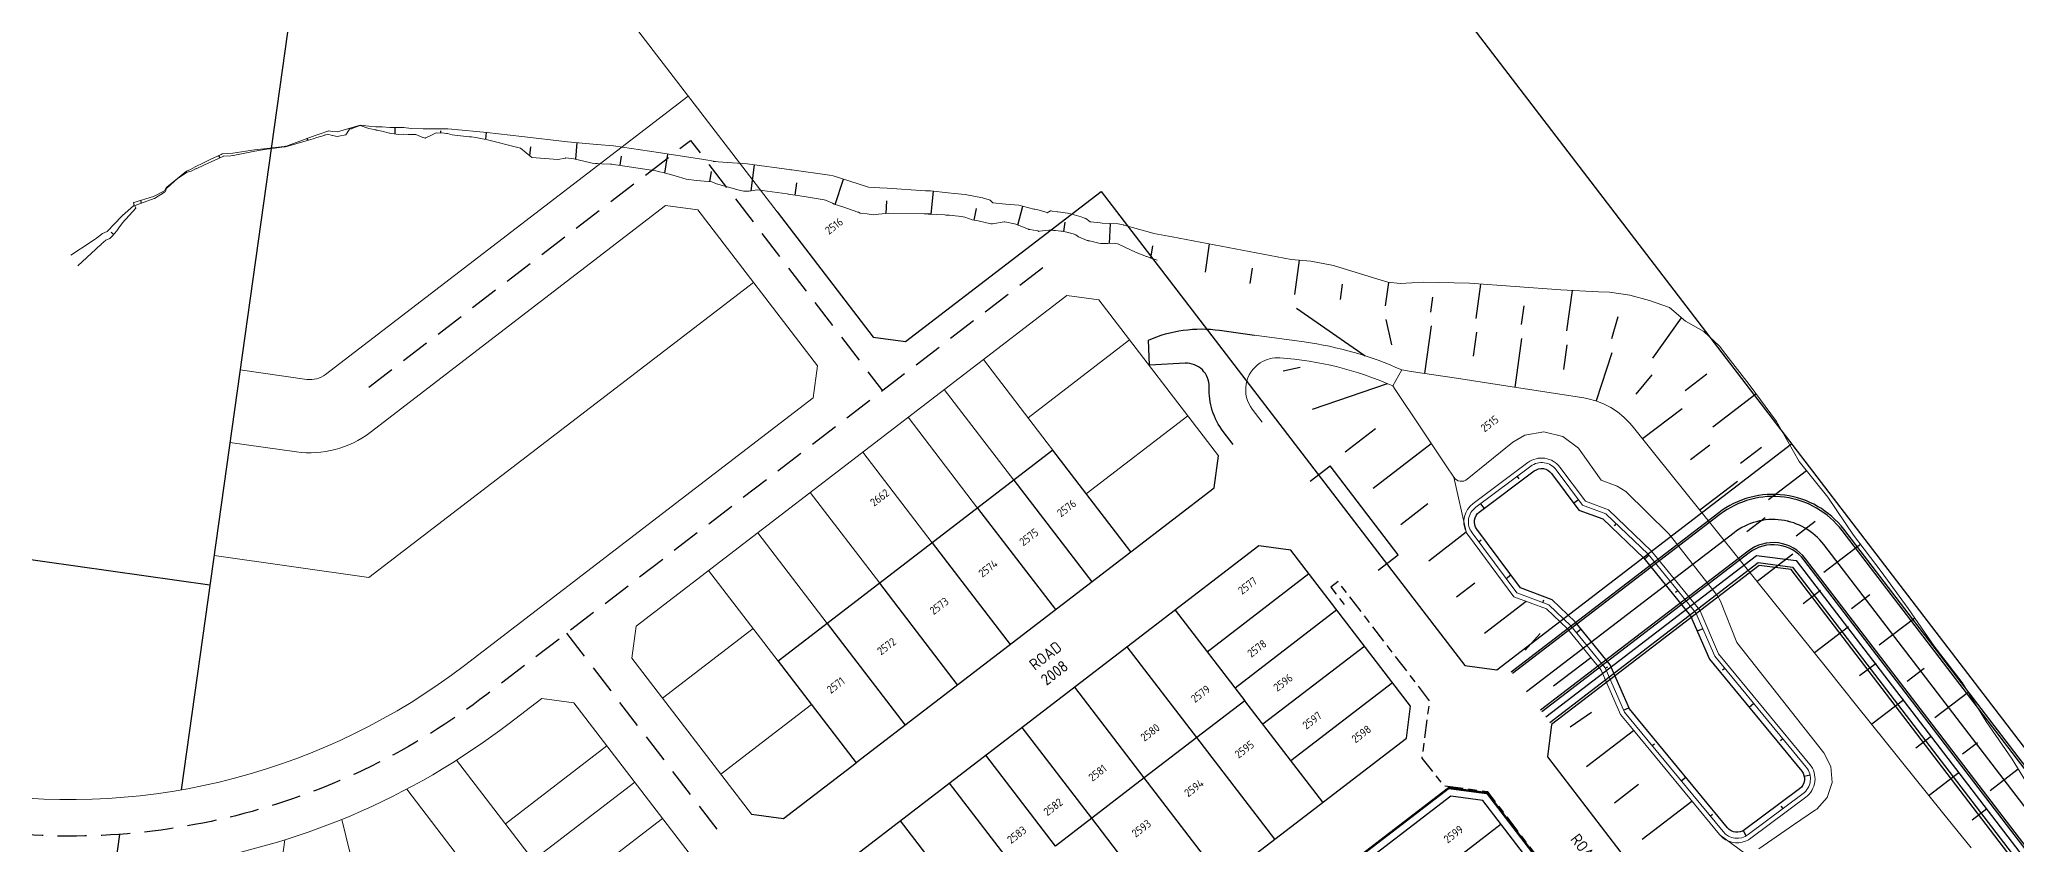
# Model space of a CAD drawing. Extents: x 296374 to 298792, y 6267790 to 6270844.
# Drawn here: x 297900.8 to 298333.2, y 6270071.6 to 6270247.6 of the extents above; entities that cross this region are included whole.
import ezdxf

# ---------------------------------------------------------------- set-up
doc = ezdxf.new("R2010")
doc.units = 0
doc.linetypes.add('Cable Exist UG', pattern=[8.2, 4, -1.2, 1.8, -1.2])
doc.linetypes.add('DASHED2', pattern=[9.525, 6.35, -3.175])
for name, color, linetype in [('_User_Exist_LV', 7, 'Cable Exist UG'), ('_User_Exist_Trench', 7, 'Continuous'), ('_User_Roadnames', 7, 'Continuous'), ('_User_xref', 251, 'Continuous'), ('X-Masterplan_LotLayout_P2$0$D-LO-Stage 25', 251, 'Continuous'), ('X-Masterplan_LotLayout_P2$0$D-RD-Future_BDY', 251, 'Continuous'), ('X-Masterplan_LotLayout_P2$0$D-RD-Future_CL', 251, 'DASHED2'), ('X-Masterplan_LotLayout_P2$0$D-RD-P3_CL', 251, 'DASHED2'), ('X-Masterplan_LotLayout_P2$0$D-RD-Stage25_BDY', 251, 'Continuous'), ('X-Masterplan_LotLayout_P2$0$D-RD-Stage27_BDY', 251, 'Continuous'), ('XR-600340-P4-CI-DESIGN (06032016)$0$CI-EWRK-BATT-BE04', 251, 'Continuous'), ('XR-600340-P4-CI-DESIGN (06032016)$0$CI-EWRK-BATT-BOTT', 251, 'Continuous'), ('XR-600340-P4-CI-DESIGN (06032016)$0$CI-EWRK-BATT-TICK', 251, 'Continuous'), ('XR-600340-P4-CI-DESIGN (06032016)$0$CI-ROAD-BASIN-ACCESS', 251, 'Continuous'), ('XR-600340-P4-CI-DESIGN (06032016)$0$CI-ROAD-GPT-ACCESS', 251, 'Continuous'), ('XR-600340-P4-CI-DESIGN (06032016)$0$CI-ROAD-MD5-FUTR', 251, 'Continuous'), ('XR-600340-P4-CI-DESIGN (06032016)$0$CI-STRM-BASN-DETN', 251, 'Continuous'), ('XR-600340-P4-CI-DESIGN (06032016)$0$GN-ANNO-TEXT-LOT25', 251, 'Continuous')]:
    doc.layers.add(name, color=color, linetype=linetype)
doc.styles.add('CDD_AN-ISOCP', font='isocp.shx')
doc.styles.add('XR-600340-P4-CI-DESIGN (06032016)$0$CDD_AN-ISOCP', font='isocp.shx')

# ---------------------------------------------------------------- blocks, each defined once
blk = doc.blocks.new('XR-600340-P4-CI-DESIGN (06032016)')
at = {"layer": 'XR-600340-P4-CI-DESIGN (06032016)$0$CI-EWRK-BATT-BE04'}
for p, q in [((297959.48, 6270225.56), (297959.34, 6270225.94)), ((297968.96, 6270228.1), (297968.94, 6270228.18)), ((297978.58, 6270226.94), (297978.59, 6270228.34)), ((297988.58, 6270227.15), (297988.57, 6270227.61)), ((297998.38, 6270225.78), (297998.53, 6270227.24)), ((298018.08, 6270221.41), (298018.41, 6270225.06)), ((297940.23, 6270221.71), (297939.99, 6270222.22)), ((297949.85, 6270223.52), (297949.84, 6270223.6)), ((298008.03, 6270222.18), (298008.25, 6270224.15)), ((298027.76, 6270220.09), (298028.06, 6270222.08)), ((298037.58, 6270218.38), (298038.24, 6270222.55)), ((298056.41, 6270214.5), (298057.16, 6270220.18)), ((297931.31, 6270217.4), (297931.28, 6270217.43)), ((298047.4, 6270216.49), (298047.76, 6270218.74)), ((298066.05, 6270213.58), (298066.43, 6270216.23)), ((298074.83, 6270211.54), (298076.62, 6270217.06)), ((297923.13, 6270211.8), (297922.95, 6270212.41)), ((298085.98, 6270209.58), (298086.15, 6270212.32)), ((298095.79, 6270209.4), (298096.31, 6270214.43)), ((298105.21, 6270208.1), (298105.71, 6270210.61)), ((298114.74, 6270207.03), (298115.83, 6270211.17)), ((298124.81, 6270205.62), (298125.14, 6270207.62)), ((298134.84, 6270203), (298135.04, 6270207.37)), ((297917.01, 6270204.94), (297916.47, 6270205.45)), ((298143.85, 6270199.8), (298144.3, 6270202.46))]:
    blk.add_line(p, q, dxfattribs=at)
at = {"layer": 'XR-600340-P4-CI-DESIGN (06032016)$0$CI-EWRK-BATT-BE04', "linetype": 'Continuous', "lineweight": 0, "flags": 128}
for points in [[(298148.56, 6270204.48), (298144.53, 6270205.16), (298144.27, 6270205.23), (298138, 6270207.01), (298137.91, 6270207.03), (298137.86, 6270207.04), (298136.73, 6270207.29), (298133.2, 6270207.46), (298132.76, 6270207.48), (298130.71, 6270207.74), (298130.68, 6270207.75), (298130.63, 6270207.76), (298130.59, 6270207.76), (298129.66, 6270208.48), (298129.48, 6270208.52), (298129.34, 6270208.55), (298128.63, 6270208.79), (298127.09, 6270209.22), (298126.85, 6270209.3), (298126.59, 6270209.38), (298125.66, 6270209.59), (298125.63, 6270209.59), (298125.13, 6270209.67), (298124.68, 6270209.73), (298123.52, 6270209.88), (298123.34, 6270209.92), (298122.27, 6270210.05), (298122.04, 6270210.1), (298121.92, 6270210.12), (298121.19, 6270209.69), (298120.86, 6270209.84), (298119.4, 6270210.24), (298118.48, 6270210.47), (298118.37, 6270210.5), (298118.25, 6270210.53), (298114.99, 6270211.39), (298112.18, 6270211.59), (298109.3, 6270211.87), (298108.69, 6270212.48), (298108.48, 6270212.52), (298107.27, 6270212.93), (298107.05, 6270212.95), (298103.25, 6270213.71), (298100.91, 6270213.95), (298099.56, 6270214.09), (298095.69, 6270214.49), (298095.52, 6270214.5), (298094.61, 6270214.53), (298086.16, 6270215.08), (298084.59, 6270215.16), (298082.11, 6270215.28), (298076.01, 6270217.26), (298074.4, 6270217.78), (298073.61, 6270217.91), (298065.36, 6270219.09), (298065.15, 6270219.13), (298065.28, 6270219.11), (298055.57, 6270220.39), (298048.15, 6270220.94), (298048.61, 6270220.91), (298046.08, 6270221.32), (298036.2, 6270222.88), (298026.31, 6270224.37), (298022.74, 6270224.67), (298022.68, 6270224.67), (298016.26, 6270225.25), (298006.3, 6270226.36), (297998.63, 6270227.23), (297996.35, 6270227.46), (297990.13, 6270228.07), (297989.84, 6270228.07), (297986.07, 6270228.04), (297984.72, 6270228.03), (297982.1, 6270228.14), (297980.47, 6270228.34), (297977.45, 6270228.35), (297975.71, 6270228.47), (297974.36, 6270228.5), (297974.47, 6270228.5), (297972.85, 6270228.61), (297970.9, 6270228.84), (297965.99, 6270227.38), (297964.93, 6270227.47), (297963.94, 6270227.59), (297963.91, 6270227.58), (297963.88, 6270227.58), (297963.85, 6270227.56), (297963.17, 6270227.32), (297962.86, 6270227.2), (297961.28, 6270226.64), (297959.47, 6270225.99), (297954.59, 6270224.22), (297954.66, 6270224.25), (297954.34, 6270224.2), (297950.54, 6270223.76), (297947.85, 6270223.45), (297943.07, 6270222.73), (297940.91, 6270222.61), (297940.84, 6270222.6), (297940.71, 6270222.57), (297940.6, 6270222.52), (297940.49, 6270222.46), (297938.14, 6270221.34), (297936.69, 6270220.65), (297934.86, 6270219.76), (297933.81, 6270219.15), (297932.91, 6270218.82), (297928.64, 6270215.31), (297928.47, 6270215.2), (297928.16, 6270214.49), (297925.71, 6270213.24), (297921.42, 6270211.94), (297921.33, 6270211.91), (297921.47, 6270211.41), (297921.47, 6270211.41), (297921.38, 6270211.26), (297921.38, 6270211.26), (297918.95, 6270209.09), (297918.87, 6270209.04), (297918.8, 6270208.97), (297917.19, 6270207.29), (297915.6, 6270205.59), (297914.57, 6270205.2), (297913.26, 6270204.18), (297912.11, 6270203.33), (297907.67, 6270200.41)], [(298145.26, 6270199.32), (298143.63, 6270199.88), (298143.18, 6270200.04), (298142.94, 6270200.14), (298142.84, 6270200.18), (298142.58, 6270200.29), (298140.62, 6270201.03), (298136.82, 6270202.87), (298136.88, 6270202.86), (298135.94, 6270203.04), (298134.44, 6270202.99), (298132.99, 6270202.97), (298132.92, 6270202.98), (298132.51, 6270203.06), (298132.48, 6270203.07), (298132.21, 6270203.12), (298130.42, 6270203.55), (298130.19, 6270203.6), (298130.17, 6270203.6), (298130.14, 6270203.61), (298129.98, 6270203.64), (298129.93, 6270203.65), (298128.03, 6270204.45), (298127.49, 6270204.89), (298127.46, 6270204.91), (298127.46, 6270204.91), (298126.87, 6270205.09), (298126, 6270205.34), (298125.83, 6270205.38), (298125.74, 6270205.42), (298125.51, 6270205.49), (298124.75, 6270205.63), (298124.47, 6270205.67), (298124.18, 6270205.7), (298124.17, 6270205.7), (298123, 6270205.82), (298122.66, 6270205.85), (298122.53, 6270205.87), (298121.74, 6270205.92), (298121.52, 6270205.93), (298119.53, 6270205.66), (298119.52, 6270205.66), (298119.39, 6270205.64), (298119.13, 6270205.73), (298118.21, 6270205.91), (298117.37, 6270206.05), (298117.32, 6270206.05), (298117.21, 6270206.07), (298117.15, 6270206.08), (298117.09, 6270206.09), (298114.36, 6270207.18), (298114.07, 6270207.31), (298111.9, 6270207.73), (298111.81, 6270207.76), (298109.26, 6270207.27), (298108.86, 6270207.27), (298106.13, 6270207.96), (298105.65, 6270208.05), (298105.66, 6270208.05), (298104.81, 6270208.15), (298103.18, 6270208.71), (298103.18, 6270208.71), (298103.18, 6270208.71), (298102.47, 6270208.89), (298100.4, 6270209.11), (298100.41, 6270209.11), (298099.8, 6270209.15), (298099.06, 6270209.21), (298099.05, 6270209.21), (298098.82, 6270209.22), (298095.17, 6270209.43), (298095.58, 6270209.45), (298095.41, 6270209.45), (298095.31, 6270209.44), (298094.4, 6270209.44), (298094.28, 6270209.44), (298086.45, 6270209.63), (298085.81, 6270209.57), (298085.88, 6270209.57), (298084.3, 6270209.38), (298084.29, 6270209.38), (298083.15, 6270209.25), (298081.81, 6270209.44), (298080.28, 6270209.63), (298079.91, 6270209.81), (298079.74, 6270209.87), (298076.71, 6270210.93), (298074.63, 6270211.61), (298074.24, 6270211.79), (298074.24, 6270211.79), (298072.72, 6270212.49), (298072.71, 6270212.49), (298072.74, 6270212.49), (298072.4, 6270212.55), (298068.04, 6270213.27), (298064.6, 6270213.81), (298064.54, 6270213.81), (298064.34, 6270213.85), (298059.98, 6270214.46), (298057.76, 6270214.71), (298056.02, 6270214.44), (298056, 6270214.43), (298054.86, 6270214.41), (298053.8, 6270214.67), (298048.83, 6270216.04), (298047.84, 6270216.45), (298045.34, 6270216.68), (298045.35, 6270216.68), (298044.49, 6270216.76), (298042.2, 6270217.05), (298039.83, 6270217.76), (298037.2, 6270218.49), (298036.43, 6270218.69), (298035.57, 6270218.89), (298035.6, 6270218.89), (298027.36, 6270220.15), (298025.7, 6270220.32), (298025.97, 6270220.32), (298023.74, 6270220.43), (298023.74, 6270220.43), (298023.74, 6270220.43), (298022.38, 6270220.45), (298022.73, 6270220.48), (298022.68, 6270220.48), (298022.3, 6270220.44), (298017.69, 6270221.5), (298015.94, 6270221.71), (298015.86, 6270221.66), (298014.17, 6270221.38), (298014.17, 6270221.38), (298008.5, 6270221.8), (298006.02, 6270223.82), (298006.02, 6270223.82), (297998.47, 6270225.76), (297998.49, 6270225.76), (297998.02, 6270225.83), (297996.22, 6270226.14), (297996.22, 6270226.14), (297995.27, 6270226.31), (297995.27, 6270226.31), (297994.82, 6270226.34), (297992.87, 6270226.51), (297991.05, 6270226.75), (297991.05, 6270226.75), (297991.05, 6270226.75), (297990.03, 6270227.01), (297989.84, 6270227.06), (297989.85, 6270227.06), (297989.29, 6270227.13), (297989.29, 6270227.13), (297989.29, 6270227.14), (297989.29, 6270227.14), (297987.58, 6270227.17), (297987.58, 6270227.17), (297986.08, 6270226.47), (297986.08, 6270226.47), (297985.19, 6270226.06), (297985.12, 6270226.04), (297984.73, 6270226.18), (297984.64, 6270226.17), (297983.07, 6270226.84), (297982.05, 6270226.8), (297981.94, 6270226.79), (297981.42, 6270226.82), (297980.3, 6270226.91), (297979.27, 6270226.83), (297977.45, 6270227.12), (297977.37, 6270227.11), (297975.65, 6270227.57), (297974.62, 6270227.77), (297974.43, 6270227.8), (297974.42, 6270227.8), (297974.35, 6270227.82), (297972.82, 6270228.15), (297972.8, 6270228.15), (297970.9, 6270228.77), (297969.32, 6270228.21), (297969.32, 6270228.21), (297969.32, 6270228.21), (297969.06, 6270228.09), (297969.06, 6270228.09), (297968.91, 6270228.09), (297968.58, 6270228), (297967.81, 6270226.77), (297966.27, 6270226.46), (297965.91, 6270226.4), (297964.86, 6270226.63), (297964.83, 6270226.63), (297963.89, 6270226.87), (297963.38, 6270226.73), (297963.4, 6270226.74), (297963.08, 6270226.64), (297963.07, 6270226.63), (297961.46, 6270226.15), (297961.46, 6270226.15), (297960.65, 6270225.91), (297959.61, 6270225.6), (297959.61, 6270225.6), (297959.61, 6270225.6), (297959.1, 6270225.44), (297954.63, 6270224.11), (297954.63, 6270224.12), (297954.36, 6270224.1), (297954.35, 6270224.1), (297950.55, 6270223.63), (297950.55, 6270223.63), (297949.1, 6270223.4), (297947.88, 6270223.21), (297947.89, 6270223.21), (297943.14, 6270222.22), (297943.1, 6270222.22), (297942.66, 6270222.16), (297940.96, 6270222.05), (297940.94, 6270222.04), (297940.89, 6270222.02), (297940.78, 6270221.96), (297940.74, 6270221.94), (297939.83, 6270221.52), (297938.37, 6270220.86), (297938.37, 6270220.86), (297936.9, 6270220.2), (297936.91, 6270220.2), (297936.75, 6270220.13), (297935.05, 6270219.35), (297935.09, 6270219.36), (297934, 6270218.82), (297933.93, 6270218.81), (297933.06, 6270218.6), (297930.98, 6270217.17), (297928.73, 6270215.19), (297928.72, 6270215.18), (297928.6, 6270215.08), (297928.36, 6270214.4), (297928.27, 6270214.28), (297928.11, 6270214.18), (297925.91, 6270212.84), (297925.84, 6270212.8), (297922.06, 6270211.41), (297921.64, 6270211.25), (297921.64, 6270211.25), (297921.64, 6270211.25), (297921.89, 6270210.69), (297919.65, 6270208.31), (297919.58, 6270208.24), (297919.52, 6270208.19), (297918.96, 6270207.48), (297918.13, 6270206.39), (297918.14, 6270206.41), (297917.68, 6270205.79), (297916.71, 6270204.56), (297916.17, 6270204.1), (297915.3, 6270203.72), (297914.31, 6270202.82), (297914.28, 6270202.8), (297913.51, 6270202.14), (297913.22, 6270201.83), (297913.14, 6270201.76), (297909.2, 6270198.07)]]:
    blk.add_lwpolyline(points, dxfattribs=at)
at = {"layer": 'XR-600340-P4-CI-DESIGN (06032016)$0$CI-EWRK-BATT-BOTT', "lineweight": 0}
for p, q in [((298177.43, 6270181.46), (298166.5, 6270182.97)), ((298196.77, 6270171.85), (298198.73, 6270175.35))]:
    blk.add_line(p, q, dxfattribs=at)
at = {"layer": 'XR-600340-P4-CI-DESIGN (06032016)$0$CI-EWRK-BATT-BOTT', "lineweight": 0, "flags": 128}
for points in [[(298148.56, 6270204.48), (298174.58, 6270199.46)], [(298337.52, 6270081.67), (298332.24, 6270090.22), (298326.58, 6270098.49), (298321.28, 6270107.02), (298315.22, 6270114.97), (298309.52, 6270123.2), (298303.58, 6270131.25), (298297.56, 6270139.23), (298291.92, 6270147.51), (298285.68, 6270155.33), (298280.68, 6270164.09), (298274.73, 6270172.13), (298269.63, 6270178.74), (298268.21, 6270180.55), (298264.81, 6270183.71), (298260.79, 6270186.04), (298257.27, 6270188.97), (298252.96, 6270190.54), (298248.59, 6270191.71), (298244.17, 6270192.33), (298241.78, 6270192.45), (298233.56, 6270192.86), (298223.56, 6270193.59), (298213.56, 6270194.28), (298203.5, 6270194.55), (298198.42, 6270194.26), (298198.42, 6270194.26), (298195.71, 6270194.5), (298193.5, 6270195.18), (298183.81, 6270198.15), (298178.84, 6270199.14), (298174.58, 6270199.46)], [(298323.27, 6270070.81), (298317, 6270078.6), (298310.74, 6270086.4), (298304.47, 6270094.2), (298298.21, 6270102), (298291.94, 6270109.8), (298285.68, 6270117.6), (298279.42, 6270125.4), (298273.15, 6270133.2), (298266.89, 6270140.99), (298260.62, 6270148.79), (298254.36, 6270156.59), (298249.13, 6270163.11), (298248.56, 6270163.78), (298247.3, 6270165.04), (298245.93, 6270166.16), (298244.44, 6270167.13), (298242.86, 6270167.94), (298241.21, 6270168.58), (298239.5, 6270169.04), (298238.56, 6270169.21), (298230.45, 6270170.46), (298220.56, 6270171.98), (298210.68, 6270173.51), (298200.79, 6270175.03), (298198.73, 6270175.35)], [(298196.77, 6270171.85), (298197.31, 6270171.04), (298202.89, 6270162.71), (298208.46, 6270154.39), (298210.14, 6270151.87)], [(298210.14, 6270151.87), (298212.83, 6270139.91)], [(298268.38, 6270073.58), (298276.4, 6270067.73)]]:
    blk.add_lwpolyline(points, dxfattribs=at)
blk.add_lwpolyline([(298268.38, 6270073.58, -0.010948), (298268.24, 6270073.75), (298248.75, 6270097.39), (298246.57, 6270099.98), (298242.36, 6270109.66), (298234.99, 6270118.72), (298230.38, 6270123.11), (298223.28, 6270125.76), (298213.31, 6270139.12, -0.046562), (298212.83, 6270139.91)], format="xyb", dxfattribs=at)
at = {"layer": 'XR-600340-P4-CI-DESIGN (06032016)$0$CI-EWRK-BATT-BOTT', "lineweight": 0}
for centre, radius, start, end in [((298166.78, 6270104.19), 78, 65.815, 82.1526), ((298171.6, 6270171.02), 7, 85.8724, 123.1049), ((298166.78, 6270104.19), 74, 66.0913, 85.8724)]:
    blk.add_arc(centre, radius, start, end, dxfattribs=at)
at = {"layer": 'XR-600340-P4-CI-DESIGN (06032016)$0$CI-EWRK-BATT-TICK'}
for p, q in [((298155.85, 6270196.69), (298156.71, 6270202.91)), ((298175.37, 6270191.83), (298176.41, 6270199.32)), ((298165.61, 6270194.26), (298166.08, 6270197.63)), ((298185.31, 6270190.75), (298185.78, 6270194.08)), ((298195.22, 6270189.37), (298195.93, 6270194.48)), ((298215.03, 6270186.62), (298216.07, 6270194.11)), ((298205.12, 6270188), (298205.57, 6270191.24)), ((298234.84, 6270183.87), (298236.07, 6270192.73)), ((298175.7, 6270188.84), (298190.77, 6270178.41)), ((298195.25, 6270186.34), (298196.47, 6270180.85)), ((298224.93, 6270185.25), (298225.5, 6270189.33)), ((298244.69, 6270182.19), (298246.08, 6270187.03)), ((298253.66, 6270177.88), (298259.93, 6270186.76)), ((298205.15, 6270184.96), (298203.71, 6270174.58)), ((298215.06, 6270183.59), (298214.33, 6270178.32)), ((298224.96, 6270182.21), (298223.48, 6270171.53)), ((298234.87, 6270180.84), (298234.12, 6270175.42)), ((298244.69, 6270179.05), (298241.28, 6270168.55)), ((298172.78, 6270175.15), (298176.52, 6270175.97)), ((298179.21, 6270166.78), (298195.59, 6270172.36)), ((298253.42, 6270174.3), (298249.93, 6270170.02)), ((298260.74, 6270170.88), (298265.45, 6270174.47)), ((298266.8, 6270162.93), (298276.22, 6270170.11)), ((298260.04, 6270166.84), (298251.41, 6270160.26)), ((298186.38, 6270157.43), (298193, 6270162.51)), ((298192.46, 6270149.5), (298205.19, 6270159.26)), ((298266.11, 6270158.89), (298261.89, 6270155.68)), ((298272.86, 6270154.98), (298277.4, 6270158.43)), ((298272.17, 6270150.94), (298263.94, 6270144.66)), ((298278.93, 6270147.02), (298287.25, 6270153.37)), ((298198.55, 6270141.56), (298204.48, 6270146.11)), ((298278.23, 6270142.99), (298274.22, 6270139.93)), ((298284.99, 6270139.07), (298289.16, 6270142.25)), ((298204.64, 6270133.63), (298212.83, 6270139.91)), ((298284.3, 6270135.03), (298276.47, 6270129.07)), ((298291.05, 6270131.12), (298299.07, 6270137.23)), ((298210.73, 6270125.7), (298214.73, 6270128.77)), ((298290.36, 6270127.08), (298286.55, 6270124.17)), ((298297.12, 6270123.17), (298301.09, 6270126.2)), ((298216.81, 6270117.76), (298225.95, 6270124.77)), ((298303.18, 6270115.22), (298310.95, 6270121.14)), ((298225.76, 6270114.08), (298229, 6270117.71)), ((298296.42, 6270119.13), (298289, 6270113.47)), ((298231.96, 6270106.24), (298240.07, 6270112.47)), ((298302.49, 6270111.18), (298298.88, 6270108.42)), ((298309.25, 6270107.27), (298312.99, 6270110.12)), ((298308.55, 6270103.23), (298301.53, 6270097.87)), ((298315.31, 6270099.31), (298322.61, 6270104.88)), ((298235.55, 6270097.31), (298240.25, 6270100.5)), ((298239.17, 6270088.63), (298249.46, 6270096.52)), ((298314.62, 6270095.28), (298311.2, 6270092.67)), ((298321.37, 6270091.36), (298324.69, 6270093.89)), ((298320.68, 6270087.32), (298314.06, 6270082.27)), ((298327.44, 6270083.41), (298333.56, 6270088.08)), ((298245.25, 6270080.69), (298250.54, 6270084.75)), ((298251.34, 6270072.76), (298262.19, 6270081.08)), ((298326.74, 6270079.37), (298323.53, 6270076.92))]:
    blk.add_line(p, q, dxfattribs=at)
at = {"layer": 'XR-600340-P4-CI-DESIGN (06032016)$0$CI-ROAD-BASIN-ACCESS'}
blk.add_lwpolyline([(298161.88, 6270159.05), (298159.7, 6270161.89, -0.175058), (298156.61, 6270171.6, 0.440387), (298151.37, 6270176.79), (298143.59, 6270176.4), (298143.32, 6270181.86, -0.138249), (298158.91, 6270184.02), (298166.5, 6270182.97)], format="xyb", dxfattribs=at)
at = {"layer": 'XR-600340-P4-CI-DESIGN (06032016)$0$CI-ROAD-BASIN-ACCESS', "lineweight": 0}
blk.add_lwpolyline([(298167.78, 6270176.88, 0.436849), (298166.05, 6270166.76), (298168.23, 6270163.92)], format="xyb", dxfattribs=at)
at = {"layer": 'XR-600340-P4-CI-DESIGN (06032016)$0$CI-ROAD-GPT-ACCESS'}
for p, q in [((298178.69, 6270151.03), (298183.05, 6270154.37)), ((298197.96, 6270134.94), (298183.05, 6270154.37)), ((298193.6, 6270131.59), (298197.96, 6270134.94))]:
    blk.add_line(p, q, dxfattribs=at)
at = {"layer": 'XR-600340-P4-CI-DESIGN (06032016)$0$CI-ROAD-MD5-FUTR'}
for p, q in [((298271.42, 6270139.74), (298226.04, 6270104.92)), ((298403.56, 6269990.29), (298291.05, 6270137.14))]:
    blk.add_line(p, q, dxfattribs=at)
at = {"layer": 'XR-600340-P4-CI-DESIGN (06032016)$0$CI-ROAD-MD5-FUTR', "flags": 128}
for points in [[(298295.42, 6270140.49), (298295.42, 6270140.49, 0.414419), (298268.07, 6270144.1), (298222.69, 6270109.28)], [(298295.06, 6270140.21, 0.414419), (298268.34, 6270143.74), (298222.96, 6270108.93)], [(298361.86, 6269934.29), (298404.05, 6269966.66, 0.414008), (298407.57, 6269993.36), (298295.06, 6270140.21)], [(298362.13, 6269933.93), (298404.32, 6269966.3, 0.414008), (298407.93, 6269993.63), (298295.42, 6270140.49)], [(298355.71, 6269942.31), (298397.9, 6269974.67, 0.414008), (298399.55, 6269987.22), (298287.04, 6270134.07, 0.414419), (298274.49, 6270135.73), (298229.11, 6270100.91)], [(298355.44, 6269942.66), (298397.62, 6269975.03, 0.414008), (298399.2, 6269986.94), (298286.69, 6270133.8, 0.414419), (298274.76, 6270135.37), (298229.38, 6270100.56)]]:
    blk.add_lwpolyline(points, format="xyb", dxfattribs=at)
for points in [[(298230.24, 6270099.45), (298276.31, 6270134.79), (298285.04, 6270133.64), (298398.61, 6269985.4), (298397.46, 6269976.67), (298354.58, 6269943.77)], [(298231.15, 6270098.25), (298276.73, 6270133.23), (298284.23, 6270132.24), (298397.04, 6269984.99), (298396.05, 6269977.48), (298353.67, 6269944.96)]]:
    blk.add_lwpolyline(points, dxfattribs=at)
at = {"layer": 'XR-600340-P4-CI-DESIGN (06032016)$0$CI-ROAD-MD5-FUTR'}
blk.add_arc((298279.94, 6270128.63), 14, 37.457, 127.4972, dxfattribs=at)
at = {"layer": 'XR-600340-P4-CI-DESIGN (06032016)$0$CI-STRM-BASN-DETN'}
for p, q in [((298223.97, 6270152.06), (298224.36, 6270151.54)), ((298237.41, 6270146.95), (298236.37, 6270146.18)), ((298215.95, 6270146.08), (298216.73, 6270145.04)), ((298215.57, 6270137.77), (298216.09, 6270138.16)), ((298245.62, 6270141.74), (298245.17, 6270141.27)), ((298252.83, 6270134.81), (298251.82, 6270133.99)), ((298221.55, 6270129.75), (298222.59, 6270130.53)), ((298229.58, 6270124.48), (298229.81, 6270125.08)), ((298259.14, 6270127.06), (298258.64, 6270126.65)), ((298236.95, 6270117.9), (298237.96, 6270118.72)), ((298264.57, 6270118.76), (298263.38, 6270118.24)), ((298243.24, 6270110.13), (298243.84, 6270110.39)), ((298269.38, 6270110.09), (298268.88, 6270109.68)), ((298247.24, 6270100.96), (298248.43, 6270101.48)), ((298275.74, 6270102.38), (298274.74, 6270101.55)), ((298282.1, 6270094.66), (298281.6, 6270094.25)), ((298253.5, 6270093.19), (298254, 6270093.61)), ((298259.86, 6270085.48), (298260.87, 6270086.3)), ((298288.05, 6270086.71), (298286.78, 6270086.45)), ((298266.23, 6270077.76), (298266.73, 6270078.17)), ((298282.13, 6270079.43), (298281.74, 6270079.95)), ((298274.1, 6270073.47), (298273.45, 6270074.59))]:
    blk.add_line(p, q, dxfattribs=at)
at = {"layer": 'XR-600340-P4-CI-DESIGN (06032016)$0$CI-STRM-BASN-DETN', "lineweight": 0, "flags": 128}
blk.add_lwpolyline([(298213.07, 6270151.43), (298223.04, 6270159.52), (298225.64, 6270161.06), (298229.83, 6270161.82), (298233.98, 6270160.81), (298237.37, 6270158.21), (298237.93, 6270157.5), (298242.39, 6270151.24), (298245.88, 6270149.94), (298247.76, 6270148.75), (298257.08, 6270139.59), (298257.52, 6270139.08), (298267.78, 6270125.92), (298268.45, 6270124.75), (298272.05, 6270115.73), (298291.09, 6270091.65), (298292.62, 6270088.66), (298292.89, 6270085.15), (298291.76, 6270081.87), (298289.5, 6270079.33), (298289.2, 6270079.12), (298284.43, 6270075.84), (298276.84, 6270070.61)], dxfattribs=at)
blk.add_lwpolyline([(298232.54, 6270153.48), (298238.29, 6270145.78), (298243.39, 6270143.87), (298252.65, 6270135.04), (298263.05, 6270122.25), (298267.19, 6270112.75), (298287.22, 6270088.46, -0.428398), (298286.52, 6270082.71), (298274.49, 6270073.72, -0.40017), (298269.01, 6270074.38), (298249.52, 6270098.03), (298247.43, 6270100.51), (298243.22, 6270110.18), (298235.72, 6270119.4), (298230.93, 6270123.97), (298223.91, 6270126.6), (298214.11, 6270139.72, -0.414214), (298214.93, 6270145.31), (298226.95, 6270154.29, -0.414214)], format="xyb", close=True, dxfattribs=at)
for points in [[(298214.33, 6270146.12), (298226.35, 6270155.09, -0.414214), (298233.34, 6270154.07), (298238.92, 6270146.61), (298243.93, 6270144.74), (298253.39, 6270135.72), (298263.91, 6270122.78), (298268.05, 6270113.28), (298287.99, 6270089.09, -0.428398), (298287.12, 6270081.91), (298275.09, 6270072.92, -0.065046), (298273.96, 6270072.29)], [(298210.14, 6270151.87), (298210.14, 6270151.87, 0.441194), (298213.07, 6270151.43)], [(298212.83, 6270139.91, -0.360695), (298214.33, 6270146.12)], [(298273.96, 6270072.29, -0.314549), (298268.38, 6270073.58, -0.314549)]]:
    blk.add_lwpolyline(points, format="xyb", dxfattribs=at)
at = {"layer": 'XR-600340-P4-CI-DESIGN (06032016)$0$CI-STRM-BASN-DETN', "lineweight": 25, "flags": 128}
blk.add_lwpolyline([(298231.5, 6270152.7), (298237.48, 6270144.69), (298242.69, 6270142.75), (298251.69, 6270134.16), (298261.93, 6270121.57), (298266.07, 6270112.06), (298286.21, 6270087.63, -0.428398), (298285.74, 6270083.75), (298273.71, 6270074.76, -0.40017), (298270.01, 6270075.21), (298250.52, 6270098.86), (298248.55, 6270101.2), (298244.34, 6270110.86), (298236.68, 6270120.28), (298231.63, 6270125.1), (298224.72, 6270127.68), (298215.15, 6270140.49, -0.414214), (298215.7, 6270144.27), (298227.72, 6270153.25, -0.414214)], format="xyb", close=True, dxfattribs=at)
at = {"layer": 'Defpoints', "linetype": 'ByBlock', "char_height": 1.75, "attachment_point": 5, "rotation": 37.4542, "style": 'XR-600340-P4-CI-DESIGN (06032016)$0$CDD_AN-ISOCP'}
for s, insert in [('2516', (298074.57, 6270206.8)), ('2515', (298217.96, 6270163.58)), ('2662', (298084.55, 6270147.42))]:
    blk.add_mtext(s, dxfattribs=dict(at, insert=insert))
at = {"layer": 'XR-600340-P4-CI-DESIGN (06032016)$0$GN-ANNO-TEXT-LOT25', "linetype": 'ByBlock', "char_height": 1.75, "attachment_point": 5, "rotation": 37.4542, "style": 'XR-600340-P4-CI-DESIGN (06032016)$0$CDD_AN-ISOCP'}
for s, insert in [('2576', (298125.44, 6270145.11)), ('2575', (298117.2, 6270138.79)), ('2574', (298108.27, 6270131.94)), ('2577', (298165.01, 6270128.16)), ('2573', (298097.56, 6270123.72)), ('2572', (298086.06, 6270114.9)), ('2578', (298167.07, 6270114.43)), ('2571', (298074.96, 6270106.39)), ('2596', (298172.79, 6270106.99)), ('2579', (298154.73, 6270104.51)), ('2597', (298179.13, 6270098.71)), ('2580', (298143.71, 6270096.06)), ('2598', (298189.9, 6270095.72)), ('2595', (298164.32, 6270092.37)), ('2581', (298132.21, 6270087.23)), ('2582', (298122.49, 6270079.78)), ('2594', (298153.3, 6270083.92)), ('2583', (298114.55, 6270073.69)), ('2593', (298141.8, 6270075.09)), ('2599', (298210.06, 6270073.82))]:
    blk.add_mtext(s, dxfattribs=dict(at, insert=insert))
blk = doc.blocks.new('X-Masterplan_LotLayout_P2')
at = {"layer": 'X-Masterplan_LotLayout_P2$0$D-LO-Stage 25'}
for p, q in [((298113.91, 6270151.24), (298130.96, 6270129.02)), ((298105.98, 6270145.15), (298123.02, 6270122.93)), ((298096.06, 6270137.54), (298113.11, 6270115.33)), ((298156.19, 6270113.72), (298178.45, 6270130.8)), ((298101.6, 6270106.5), (298084.56, 6270128.71)), ((298149.19, 6270122.84), (298164.4, 6270103.01)), ((298184.54, 6270122.87), (298162.27, 6270105.78)), ((298073.05, 6270119.89), (298090.1, 6270097.67)), ((298153.93, 6270094.97), (298138.71, 6270114.81)), ((298190.63, 6270114.93), (298168.36, 6270097.85)), ((298142.43, 6270086.15), (298127.21, 6270105.98)), ((298174.45, 6270089.92), (298196.71, 6270107)), ((298164.4, 6270103.01), (298153.93, 6270094.97)), ((298181.45, 6270080.79), (298164.4, 6270103.01)), ((298130.92, 6270077.32), (298115.71, 6270097.15)), ((298153.93, 6270094.97), (298142.43, 6270086.15)), ((298170.98, 6270072.76), (298153.93, 6270094.97)), ((298122.99, 6270071.23), (298107.77, 6270091.07)), ((298142.43, 6270086.15), (298130.92, 6270077.32)), ((298159.47, 6270063.93), (298142.43, 6270086.15)), ((298115.06, 6270065.14), (298099.84, 6270084.98)), ((298130.92, 6270077.32), (298122.99, 6270071.23)), ((298147.97, 6270055.1), (298130.92, 6270077.32)), ((298121.39, 6270034.71), (298089.13, 6270076.76)), ((298198.24, 6270059.01), (298220.45, 6270076.06))]:
    blk.add_line(p, q, dxfattribs=at)
at = {"layer": 'X-Masterplan_LotLayout_P2$0$D-LO-Stage 25', "flags": 128}
for points in [[(298122.45, 6270157.79), (298062.37, 6270111.69)], [(298139.5, 6270135.57), (298122.45, 6270157.79)], [(298062.34, 6270111.67), (298079.39, 6270089.46)]]:
    blk.add_lwpolyline(points, dxfattribs=at)
at = {"layer": 'X-Masterplan_LotLayout_P2$0$D-RD-Future_BDY', "lineweight": 0}
for p, q in [((298117.01, 6270164.88), (298139.23, 6270181.92)), ((298098.69, 6270171.07), (298113.91, 6270151.24)), ((298090.76, 6270164.98), (298105.98, 6270145.15)), ((298129.75, 6270148.28), (298151.96, 6270165.32)), ((298080.84, 6270157.38), (298096.06, 6270137.54)), ((298069.34, 6270148.55), (298084.56, 6270128.71)), ((298057.87, 6270139.75), (298073.08, 6270119.91)), ((298037.06, 6270103.55), (298056.9, 6270118.77)), ((298049.8, 6270086.95), (298069.63, 6270102.17)), ((298002.68, 6270076.08), (298024.9, 6270093.12)), ((298007.6, 6270069.67), (297992, 6270090)), ((297997.68, 6270062.06), (297981.1, 6270083.67)), ((298008.77, 6270068.14), (298030.98, 6270085.19)), ((298014.86, 6270060.21), (298037.07, 6270077.25)), ((297974.87, 6270044.55), (297966.91, 6270077.06)), ((297949.05, 6270034.05), (297954.47, 6270072.59))]:
    blk.add_line(p, q, dxfattribs=at)
at = {"layer": 'X-Masterplan_LotLayout_P2$0$D-RD-Future_BDY'}
for p, q in [((298276.9, 6270132.6), (298231.52, 6270097.78)), ((298283.91, 6270131.67), (298276.9, 6270132.6)), ((298396.42, 6269984.82), (298283.91, 6270131.67)), ((298231.52, 6270097.78), (298230.59, 6270090.77))]:
    blk.add_line(p, q, dxfattribs=at)
for points in [[(298155.27, 6270327.2), (298423.73, 6269976.79), (298361.17, 6269928.79)], [(298219.54, 6270109.77), (298284.01, 6270159.16)]]:
    blk.add_lwpolyline(points, dxfattribs=at)
at = {"layer": 'X-Masterplan_LotLayout_P2$0$D-RD-Future_BDY', "lineweight": 0, "flags": 128}
for points in [[(298019.07, 6270266), (298062.11, 6270209.9)], [(297938.96, 6270134.73), (297972.84, 6270129.97), (298056.92, 6270194.48)], [(298158.67, 6270156.58), (298132.49, 6270190.7), (298125.48, 6270191.62), (298031.26, 6270119.33), (298030.33, 6270112.32), (298056.51, 6270078.2)], [(298107.23, 6270177.62), (298121.22, 6270159.39)], [(298122.45, 6270157.79), (298121.22, 6270159.39)], [(298047.12, 6270131.5), (298062.34, 6270111.67)]]:
    blk.add_lwpolyline(points, dxfattribs=at)
for points in [[(297944.66, 6270175.33), (297959.24, 6270173.28, 0.20115), (297963.35, 6270174.37), (298042.67, 6270235.23)], [(297942.44, 6270159.49), (297957.01, 6270157.44, 0.20115), (297973.09, 6270161.67), (298037.74, 6270211.27), (298044.75, 6270210.35), (298070.92, 6270176.23), (298070, 6270169.22), (297993.76, 6270110.73, -0.20115), (297887.57, 6270082.77), (297874.23, 6270084.65)], [(297930.28, 6270067.07, 0.12785), (298003.5, 6270098.04), (298010.63, 6270103.5), (298017.64, 6270102.58), (298043.81, 6270068.46)]]:
    blk.add_lwpolyline(points, format="xyb", dxfattribs=at)
at = {"layer": 'X-Masterplan_LotLayout_P2$0$D-RD-Future_BDY', "flags": 128}
blk.add_lwpolyline([(297865.77, 6270138.52), (297938.06, 6270128.36)], dxfattribs=at)
at = {"layer": 'X-Masterplan_LotLayout_P2$0$D-RD-Future_CL'}
blk.add_arc((298279.94, 6270128.63), 14, 37.457, 127.4972, dxfattribs=at)
at = {"layer": 'X-Masterplan_LotLayout_P2$0$D-RD-P3_CL', "flags": 128}
for points in [[(297972.85, 6270171.57), (298043.18, 6270225.53), (298085.18, 6270170.79)], [(298016.07, 6270117.76), (298050.16, 6270073.33)], [(297918.28, 6270073.79), (297907.03, 6269993.69)]]:
    blk.add_lwpolyline(points, dxfattribs=at)
blk.add_lwpolyline([(298120.22, 6270197.67), (297998.63, 6270104.38, -0.20115), (297886.46, 6270074.85), (297847.6, 6270080.31)], format="xyb", dxfattribs=at)
at = {"layer": 'X-Masterplan_LotLayout_P2$0$D-RD-Stage25_BDY'}
blk.add_line((298230.6, 6270090.76), (298271.99, 6270036.82), dxfattribs=at)
for points in [[(298062.11, 6270209.9), (298083.15, 6270182.47), (298090.17, 6270181.54), (298132.97, 6270214.39)], [(298132.97, 6270214.39), (298170.41, 6270165.59)], [(298170.41, 6270165.59), (298193.47, 6270135.53), (298212.53, 6270110.69), (298219.54, 6270109.77), (298219.54, 6270109.77)], [(298139.5, 6270135.57), (298157.74, 6270149.57), (298158.67, 6270156.58)], [(298079.42, 6270089.48), (298139.5, 6270135.57)], [(298056.51, 6270078.2), (298056.51, 6270078.2), (298063.52, 6270077.28), (298079.39, 6270089.46)], [(298079.39, 6270089.46), (298079.42, 6270089.48)], [(298223.53, 6270026.11), (298241.75, 6270040.09), (298242.67, 6270047.1), (298216.5, 6270081.21), (298209.49, 6270082.14), (298115.26, 6270009.84), (298114.34, 6270002.83), (298140.51, 6269968.72)]]:
    blk.add_lwpolyline(points, dxfattribs=at)
blk.add_lwpolyline([(298167.48, 6270136.88), (298073.26, 6270064.59), (298072.34, 6270057.58), (298098.51, 6270023.46), (298105.52, 6270022.54), (298199.75, 6270094.83), (298200.67, 6270101.84), (298174.49, 6270135.96)], close=True, dxfattribs=at)
at = {"layer": 'X-Masterplan_LotLayout_P2$0$D-RD-Stage27_BDY', "flags": 128}
blk.add_lwpolyline([(297957.38, 6270265.88), (297931.76, 6270083.51)], dxfattribs=at)

msp = doc.modelspace()

# ---------------------------------------------------------------- linework, layer by layer
at = {"layer": '_User_Exist_LV', "flags": 128}
msp.add_lwpolyline([(298234.21381, 6270061.4063), (298217.57837, 6270083.08821), (298208.06655, 6270084.34093), (298203.20583, 6270090.46884), (298204.85118, 6270102.96183), (298184.8059, 6270129.08798), (298183.22933, 6270127.85724), (298186.12469, 6270124.08354)], dxfattribs=at)
at = {"layer": '_User_Exist_Trench', "lineweight": -3, "const_width": 0.5, "flags": 128}
msp.add_lwpolyline([(298233.97579, 6270061.22368), (298217.41599, 6270082.807), (298209.0092, 6270083.91419), (298113.66752, 6270010.76329), (298112.56033, 6270002.3565), (298126.20334, 6269984.5748)], dxfattribs=at)

# ---------------------------------------------------------------- block references
at = {"layer": '_User_xref', "color": 7}
msp.add_blockref('X-Masterplan_LotLayout_P2', (0, 0), dxfattribs=at)
at = {"layer": '_User_xref', "color": 6, "lineweight": -3}
msp.add_blockref('XR-600340-P4-CI-DESIGN (06032016)', (0, 0), dxfattribs=at)

# ---------------------------------------------------------------- next in the draw order: texts
at = {"layer": '_User_Roadnames', "char_height": 2.5, "attachment_point": 1, "style": 'CDD_AN-ISOCP', "bg_fill": 3, "box_fill_scale": 1.2, "bg_fill_color": 256, "bg_fill_transparency": 0}
for s, insert, width, rotation in [('ROAD 2008', (298116.97846, 6270111.49101), 11.13, 37.4972198), ('ROAD 2003', (298237.4738, 6270074.2093), 16.0035534, 307.4972198)]:
    msp.add_mtext(s, dxfattribs=dict(at, insert=insert, width=width, rotation=rotation))

doc.saveas('drawing.dxf')
